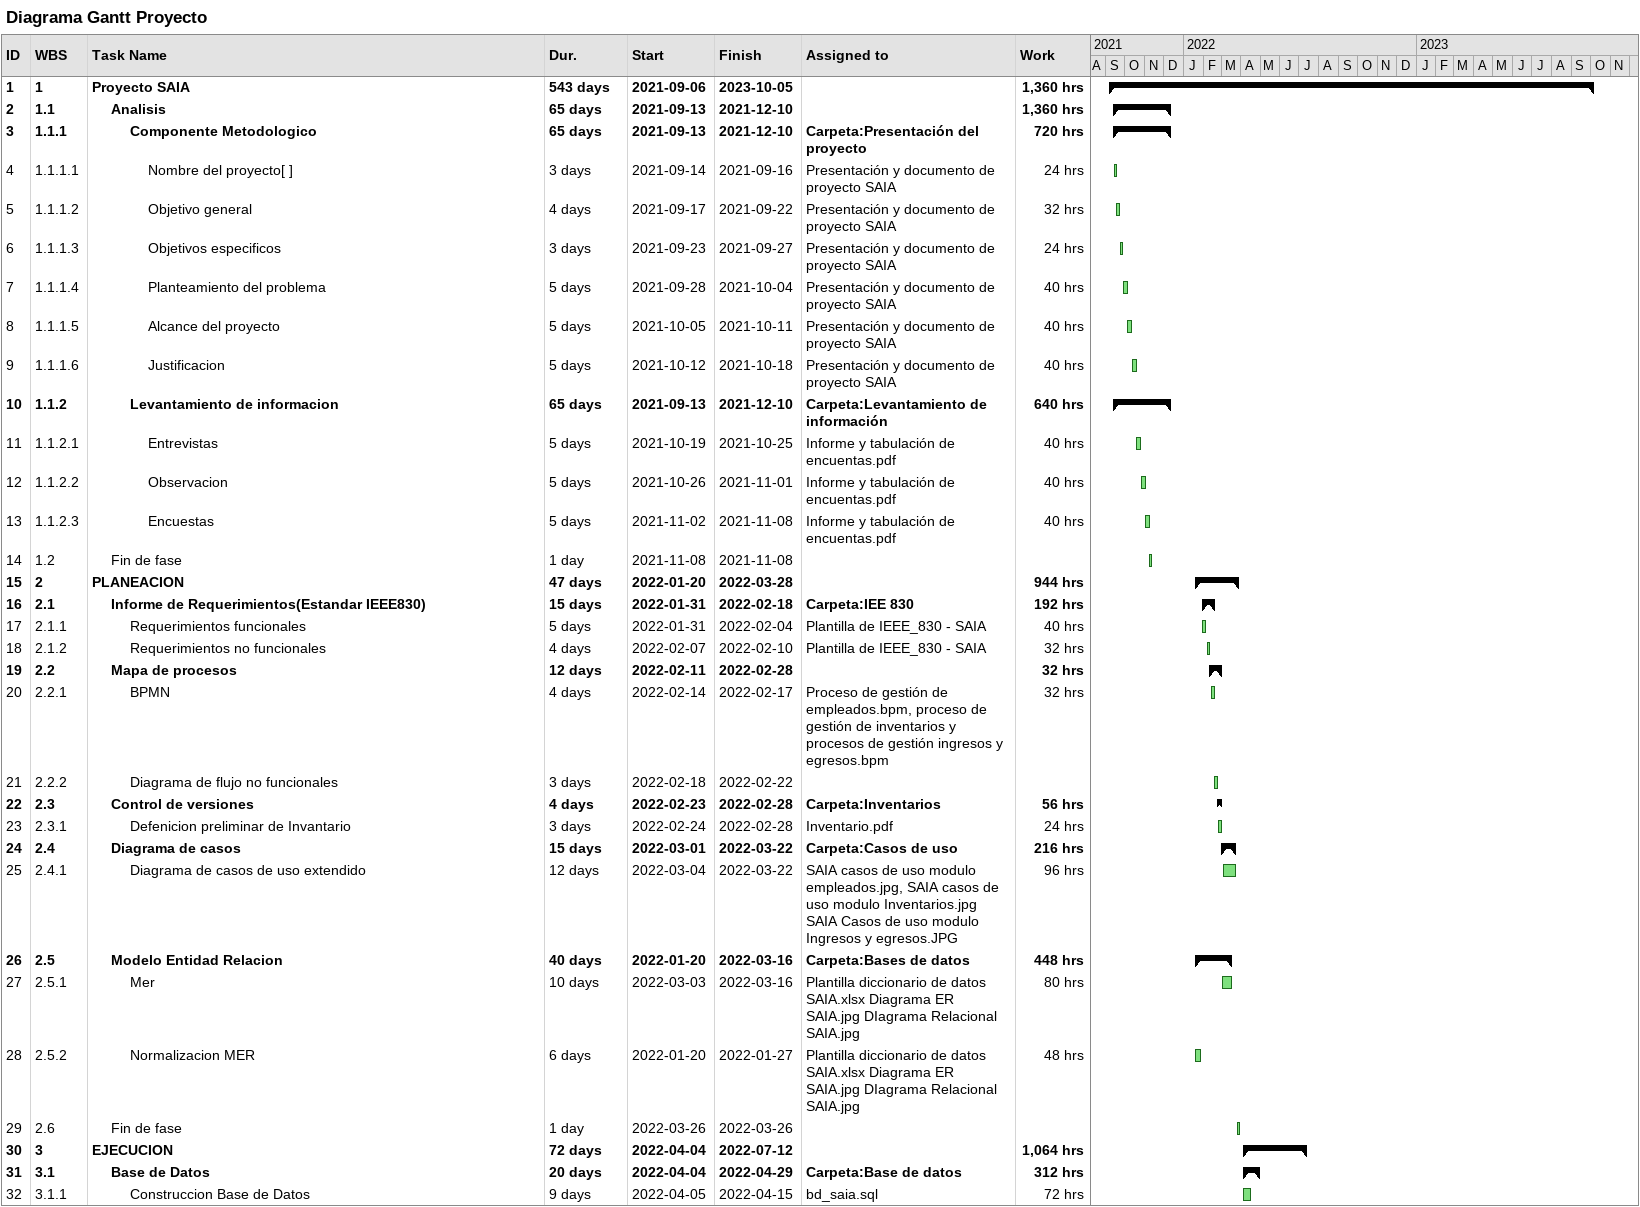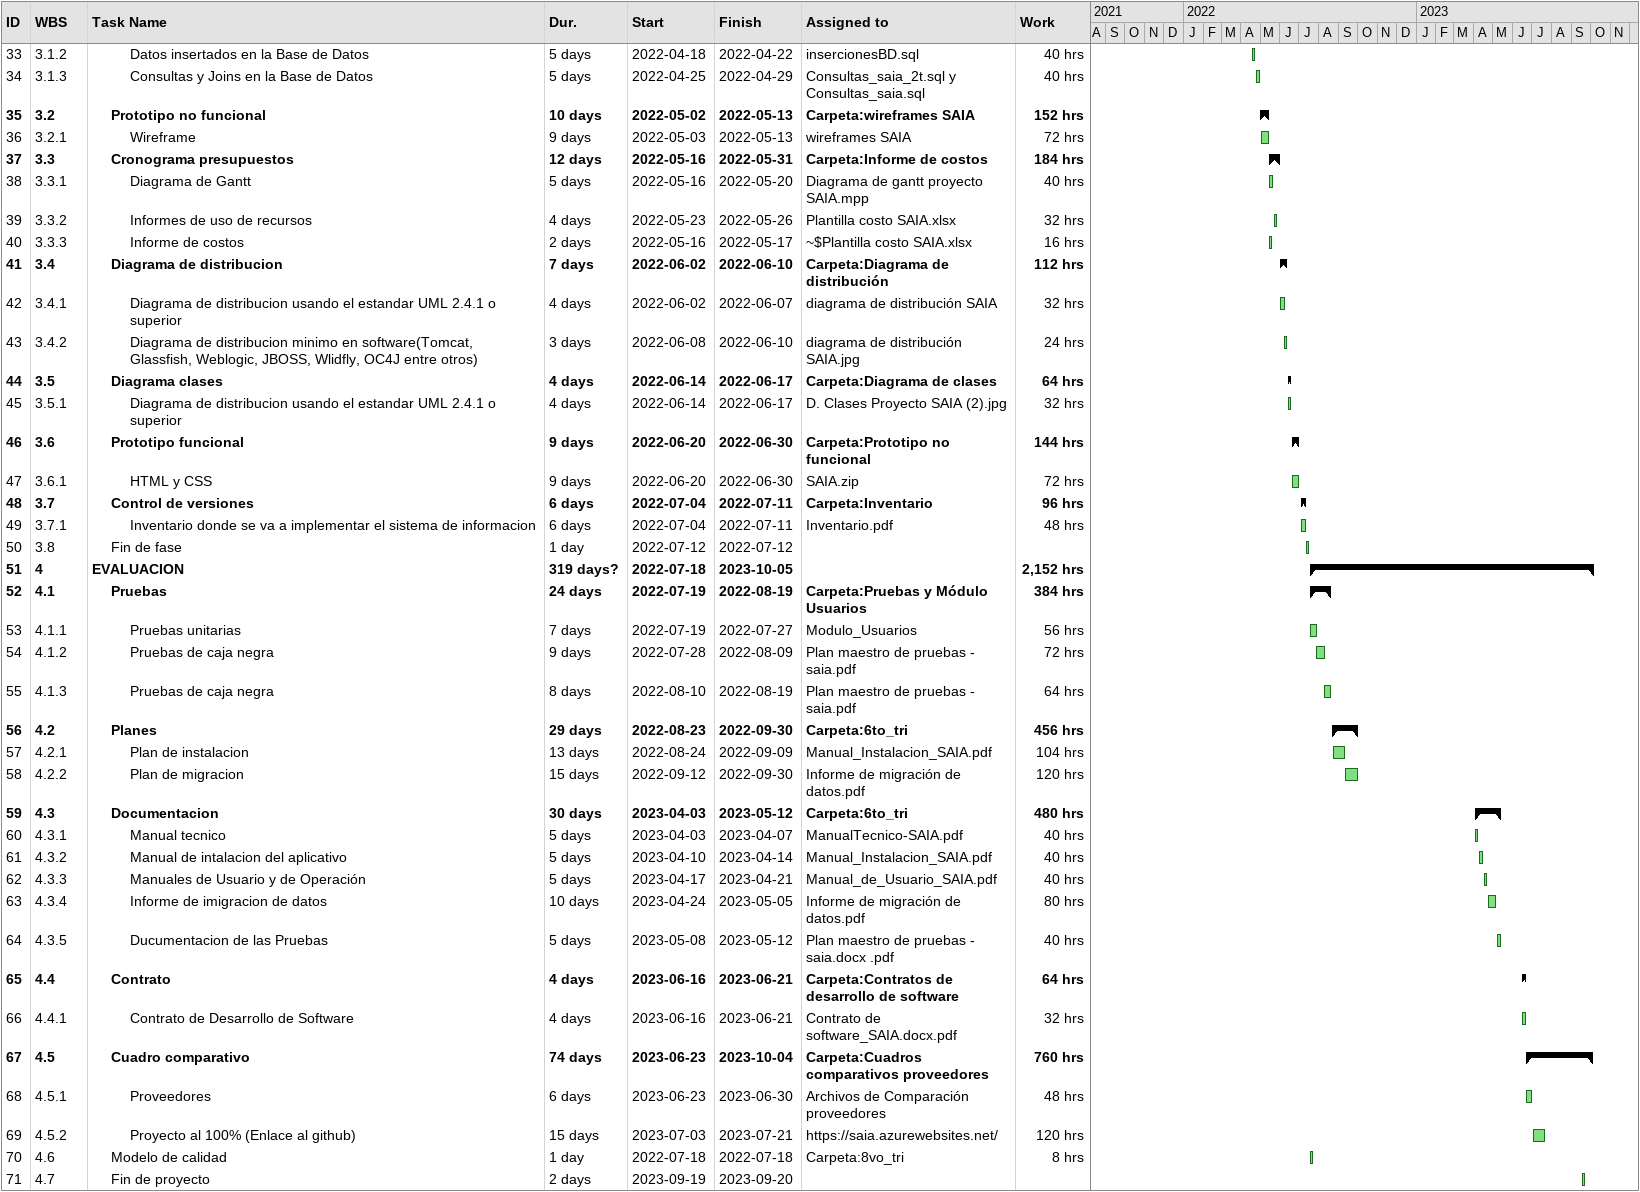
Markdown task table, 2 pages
Diagrama Gantt Proyecto

| ID | WBS | Task | Duration | Start | Finish | Resources | Work (h) |
|---|---|---|---|---|---|---|---|
| 1 | 1 | **Proyecto SAIA** | 543d | 2021-09-06 | 2023-10-05 |  | 1360 |
| 2 | 1.1 | **Analisis** | 65d | 2021-09-13 | 2021-12-10 |  | 1360 |
| 3 | 1.1.1 | **Componente Metodologico** | 65d | 2021-09-13 | 2021-12-10 | Carpeta:Presentación del proyecto | 720 |
| 4 | 1.1.1.1 | Nombre del proyecto[ ] | 3d | 2021-09-14 | 2021-09-16 | Presentación y documento de proyecto SAIA | 24 |
| 5 | 1.1.1.2 | Objetivo general | 4d | 2021-09-17 | 2021-09-22 | Presentación y documento de proyecto SAIA | 32 |
| 6 | 1.1.1.3 | Objetivos especificos | 3d | 2021-09-23 | 2021-09-27 | Presentación y documento de proyecto SAIA | 24 |
| 7 | 1.1.1.4 | Planteamiento del problema | 5d | 2021-09-28 | 2021-10-04 | Presentación y documento de proyecto SAIA | 40 |
| 8 | 1.1.1.5 | Alcance del proyecto | 5d | 2021-10-05 | 2021-10-11 | Presentación y documento de proyecto SAIA | 40 |
| 9 | 1.1.1.6 | Justificacion | 5d | 2021-10-12 | 2021-10-18 | Presentación y documento de proyecto SAIA | 40 |
| 10 | 1.1.2 | **Levantamiento de informacion** | 65d | 2021-09-13 | 2021-12-10 | Carpeta:Levantamiento de información | 640 |
| 11 | 1.1.2.1 | Entrevistas | 5d | 2021-10-19 | 2021-10-25 | Informe y tabulación de encuentas.pdf | 40 |
| 12 | 1.1.2.2 | Observacion | 5d | 2021-10-26 | 2021-11-01 | Informe y tabulación de encuentas.pdf | 40 |
| 13 | 1.1.2.3 | Encuestas | 5d | 2021-11-02 | 2021-11-08 | Informe y tabulación de encuentas.pdf | 40 |
| 14 | 1.2 | Fin de fase | 1d | 2021-11-08 | 2021-11-08 |  |  |
| 15 | 2 | **PLANEACION** | 47d | 2022-01-20 | 2022-03-28 |  | 944 |
| 16 | 2.1 | **Informe de Requerimientos(Estandar IEEE830)** | 15d | 2022-01-31 | 2022-02-18 | Carpeta:IEE 830 | 192 |
| 17 | 2.1.1 | Requerimientos funcionales | 5d | 2022-01-31 | 2022-02-04 | Plantilla de IEEE_830 - SAIA | 40 |
| 18 | 2.1.2 | Requerimientos no funcionales | 4d | 2022-02-07 | 2022-02-10 | Plantilla de IEEE_830 - SAIA | 32 |
| 19 | 2.2 | **Mapa de procesos** | 12d | 2022-02-11 | 2022-02-28 |  | 32 |
| 20 | 2.2.1 | BPMN | 4d | 2022-02-14 | 2022-02-17 | Proceso de gestión de empleados.bpm, proceso de gestión de inventarios y procesos de gestión ingresos y egresos.bpm | 32 |
| 21 | 2.2.2 | Diagrama de flujo no funcionales | 3d | 2022-02-18 | 2022-02-22 |  |  |
| 22 | 2.3 | **Control de versiones** | 4d | 2022-02-23 | 2022-02-28 | Carpeta:Inventarios | 56 |
| 23 | 2.3.1 | Defenicion preliminar de Invantario | 3d | 2022-02-24 | 2022-02-28 | Inventario.pdf | 24 |
| 24 | 2.4 | **Diagrama de casos** | 15d | 2022-03-01 | 2022-03-22 | Carpeta:Casos de uso | 216 |
| 25 | 2.4.1 | Diagrama de casos de uso extendido | 12d | 2022-03-04 | 2022-03-22 | SAIA casos de uso modulo empleados.jpg, SAIA casos de uso modulo Inventarios.jpg SAIA Casos de uso modulo Ingresos y egresos.JPG | 96 |
| 26 | 2.5 | **Modelo Entidad Relacion** | 40d | 2022-01-20 | 2022-03-16 | Carpeta:Bases de datos | 448 |
| 27 | 2.5.1 | Mer | 10d | 2022-03-03 | 2022-03-16 | Plantilla diccionario de datos SAIA.xlsx Diagrama ER SAIA.jpg DIagrama Relacional SAIA.jpg | 80 |
| 28 | 2.5.2 | Normalizacion MER | 6d | 2022-01-20 | 2022-01-27 | Plantilla diccionario de datos SAIA.xlsx Diagrama ER SAIA.jpg DIagrama Relacional SAIA.jpg | 48 |
| 29 | 2.6 | Fin de fase | 1d | 2022-03-26 | 2022-03-26 |  |  |
| 30 | 3 | **EJECUCION** | 72d | 2022-04-04 | 2022-07-12 |  | 1064 |
| 31 | 3.1 | **Base de Datos** | 20d | 2022-04-04 | 2022-04-29 | Carpeta:Base de datos | 312 |
| 32 | 3.1.1 | Construccion Base de Datos | 9d | 2022-04-05 | 2022-04-15 | bd_saia.sql | 72 |
| 33 | 3.1.2 | Datos insertados en la Base de Datos | 5d | 2022-04-18 | 2022-04-22 | insercionesBD.sql | 40 |
| 34 | 3.1.3 | Consultas y Joins en la Base de Datos | 5d | 2022-04-25 | 2022-04-29 | Consultas_saia_2t.sql y Consultas_saia.sql | 40 |
| 35 | 3.2 | **Prototipo no funcional** | 10d | 2022-05-02 | 2022-05-13 | Carpeta:wireframes SAIA | 152 |
| 36 | 3.2.1 | Wireframe | 9d | 2022-05-03 | 2022-05-13 | wireframes SAIA | 72 |
| 37 | 3.3 | **Cronograma presupuestos** | 12d | 2022-05-16 | 2022-05-31 | Carpeta:Informe de costos | 184 |
| 38 | 3.3.1 | Diagrama de Gantt | 5d | 2022-05-16 | 2022-05-20 | Diagrama de gantt proyecto SAIA.mpp | 40 |
| 39 | 3.3.2 | Informes de uso de recursos | 4d | 2022-05-23 | 2022-05-26 | Plantilla costo SAIA.xlsx | 32 |
| 40 | 3.3.3 | Informe de costos | 2d | 2022-05-16 | 2022-05-17 | ~$Plantilla costo SAIA.xlsx | 16 |
| 41 | 3.4 | **Diagrama de distribucion** | 7d | 2022-06-02 | 2022-06-10 | Carpeta:Diagrama de distribución | 112 |
| 42 | 3.4.1 | Diagrama de distribucion usando el estandar UML 2.4.1 o superior | 4d | 2022-06-02 | 2022-06-07 | diagrama de distribución SAIA | 32 |
| 43 | 3.4.2 | Diagrama de distribucion minimo en software(Tomcat, Glassfish, Weblogic, JBOSS, Wlidfly, OC4J entre otros) | 3d | 2022-06-08 | 2022-06-10 | diagrama de distribución SAIA.jpg | 24 |
| 44 | 3.5 | **Diagrama clases** | 4d | 2022-06-14 | 2022-06-17 | Carpeta:Diagrama de clases | 64 |
| 45 | 3.5.1 | Diagrama de distribucion usando el estandar UML 2.4.1 o superior | 4d | 2022-06-14 | 2022-06-17 | D. Clases Proyecto SAIA (2).jpg | 32 |
| 46 | 3.6 | **Prototipo funcional** | 9d | 2022-06-20 | 2022-06-30 | Carpeta:Prototipo no funcional | 144 |
| 47 | 3.6.1 | HTML y CSS | 9d | 2022-06-20 | 2022-06-30 | SAIA.zip | 72 |
| 48 | 3.7 | **Control de versiones** | 6d | 2022-07-04 | 2022-07-11 | Carpeta:Inventario | 96 |
| 49 | 3.7.1 | Inventario donde se va a implementar el sistema de informacion | 6d | 2022-07-04 | 2022-07-11 | Inventario.pdf | 48 |
| 50 | 3.8 | Fin de fase | 1d | 2022-07-12 | 2022-07-12 |  |  |
| 51 | 4 | **EVALUACION** | 319d? | 2022-07-18 | 2023-10-05 |  | 2152 |
| 52 | 4.1 | **Pruebas** | 24d | 2022-07-19 | 2022-08-19 | Carpeta:Pruebas y Módulo Usuarios | 384 |
| 53 | 4.1.1 | Pruebas unitarias | 7d | 2022-07-19 | 2022-07-27 | Modulo_Usuarios | 56 |
| 54 | 4.1.2 | Pruebas de caja negra | 9d | 2022-07-28 | 2022-08-09 | Plan maestro de pruebas - saia.pdf | 72 |
| 55 | 4.1.3 | Pruebas de caja negra | 8d | 2022-08-10 | 2022-08-19 | Plan maestro de pruebas - saia.pdf | 64 |
| 56 | 4.2 | **Planes** | 29d | 2022-08-23 | 2022-09-30 | Carpeta:6to_tri | 456 |
| 57 | 4.2.1 | Plan de instalacion | 13d | 2022-08-24 | 2022-09-09 | Manual_Instalacion_SAIA.pdf | 104 |
| 58 | 4.2.2 | Plan de migracion | 15d | 2022-09-12 | 2022-09-30 | Informe de migración de datos.pdf | 120 |
| 59 | 4.3 | **Documentacion** | 30d | 2023-04-03 | 2023-05-12 | Carpeta:6to_tri | 480 |
| 60 | 4.3.1 | Manual tecnico | 5d | 2023-04-03 | 2023-04-07 | ManualTecnico-SAIA.pdf | 40 |
| 61 | 4.3.2 | Manual de intalacion del aplicativo | 5d | 2023-04-10 | 2023-04-14 | Manual_Instalacion_SAIA.pdf | 40 |
| 62 | 4.3.3 | Manuales de Usuario y de Operación | 5d | 2023-04-17 | 2023-04-21 | Manual_de_Usuario_SAIA.pdf | 40 |
| 63 | 4.3.4 | Informe de imigracion de datos | 10d | 2023-04-24 | 2023-05-05 | Informe de migración de datos.pdf | 80 |
| 64 | 4.3.5 | Ducumentacion de las Pruebas | 5d | 2023-05-08 | 2023-05-12 | Plan maestro de pruebas - saia.docx .pdf | 40 |
| 65 | 4.4 | **Contrato** | 4d | 2023-06-16 | 2023-06-21 | Carpeta:Contratos de desarrollo de software | 64 |
| 66 | 4.4.1 | Contrato de Desarrollo de Software | 4d | 2023-06-16 | 2023-06-21 | Contrato de software_SAIA.docx.pdf | 32 |
| 67 | 4.5 | **Cuadro comparativo** | 74d | 2023-06-23 | 2023-10-04 | Carpeta:Cuadros comparativos proveedores | 760 |
| 68 | 4.5.1 | Proveedores | 6d | 2023-06-23 | 2023-06-30 | Archivos de Comparación proveedores | 48 |
| 69 | 4.5.2 | Proyecto al 100% (Enlace al github) | 15d | 2023-07-03 | 2023-07-21 | https://saia.azurewebsites.net/ | 120 |
| 70 | 4.6 | Modelo de calidad | 1d | 2022-07-18 | 2022-07-18 | Carpeta:8vo_tri | 8 |
| 71 | 4.7 | Fin de proyecto | 2d | 2023-09-19 | 2023-09-20 |  |  |
